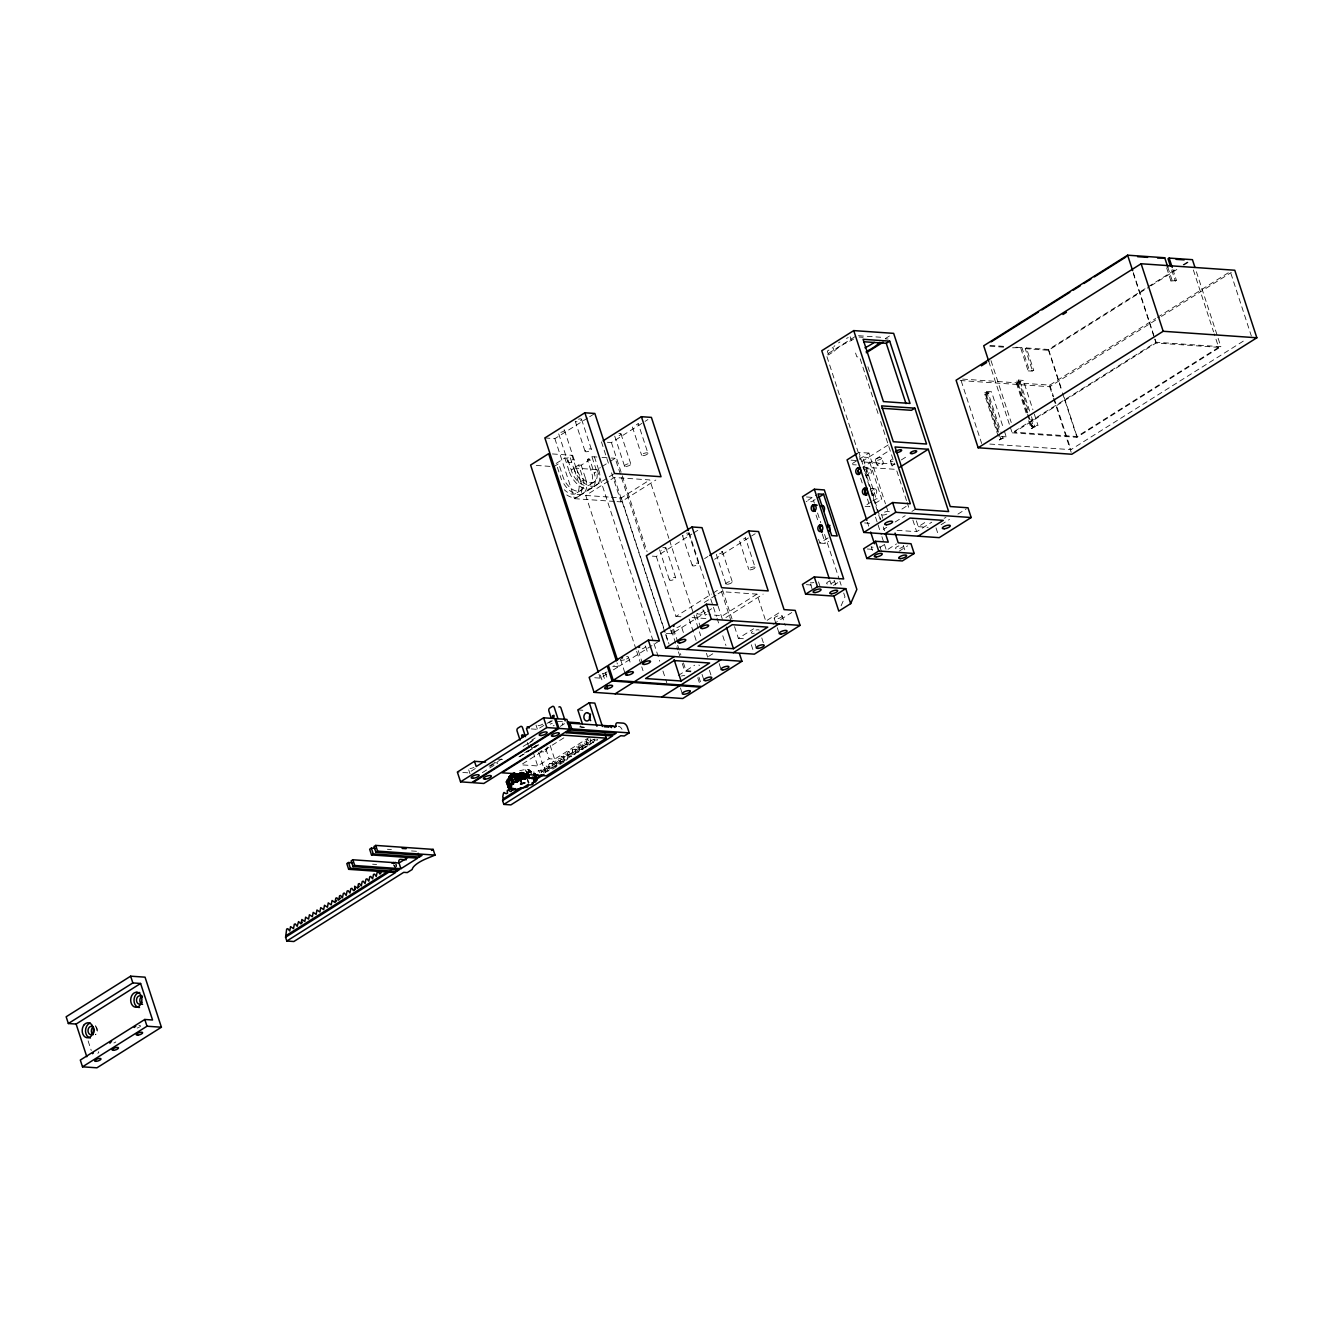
<?xml version="1.0" encoding="UTF-8"?>
<svg xmlns="http://www.w3.org/2000/svg" width="1323" height="1323" viewBox="0 0 1323 1323"><rect width="100%" height="100%" fill="white"/><g stroke="black" fill="none" stroke-linecap="round" stroke-linejoin="round"><path stroke-width="0.75" stroke-dasharray="5 3.75" d="M545.721 772.334C541.471 761.949 550.302 767.671 553.196 767.869C549.012 758.112 557.314 761.618 560.621 763.354M556.586 762.544L557.859 761.436M567.898 755.433C564.871 750.538 574.033 749.876 574.397 754.143M567.997 755.383L567.451 759.088M571.685 752.903L572.942 751.944M564.524 760.742C559.513 744.965 575.389 766.976 572.164 749.347C574.397 754.937 576.596 746.189 578.763 751.977M575.522 754.027C574.695 744.006 574.976 748.669 579.226 748.156C576.911 741.062 585.642 746.734 587.081 746.619M579.309 748.405L580.582 747.214L582.12 749.562M583.079 746.023L581.756 746.933L580.136 744.551M586.85 743.642C584.253 731.206 602.841 749.496 587.577 739.772M534.426 772.268L533.367 772.037M556.702 762.362L555.263 763.503L553.626 761.138M571.668 753.052L570.345 754.011L568.708 751.646M583.079 745.874L584.253 744.816M864.299 471.12L864.349 470.839A3.324 2.481 -86 0 1 867.276 468.722A3.324 2.481 -86 0 1 869.112 472.245L868.946 473.105A3.324 2.481 -86 0 1 865.143 474.709M396.52 866.499L396.238 863.787M541.438 772.318L542.877 770.945L544.15 773.029M546.184 765.918L547.92 768.332L550.302 766.182M590.918 744.121L590.62 741.128L591.794 740.07M562.143 724.839L562.92 723.036M841.114 605.785L844.984 596.888L843.71 592.985M556.917 765.62C552.849 758.757 560.158 755.83 563.78 761.42M526.802 772.615L527.315 771.574L525.959 771.623M530.424 772.566C531.433 767.472 522.453 770.052 519.724 770.73M583.245 749.116C578.978 743.576 586.618 738.432 589.413 744.551M594.11 739.325L592.737 739.507M530.159 772.715L531.631 771.425L527.943 772.566M544.878 437.946L554.866 438.641L587.892 417.853M589.628 416.762L594.837 413.471M556.14 463.447L564.805 457.99L567.369 458.155L571.933 455.294L576.299 468.64A15 8.781 57.8 0 0 590.686 482.845A15 8.781 57.8 0 0 596.26 470.029L591.894 456.667L587.329 459.544L591.695 472.906A15 8.781 57.8 0 1 586.122 485.723A15 8.781 57.8 0 1 571.734 471.517L567.369 458.155M553.89 466.655L558.686 463.629L563.052 476.991A15 8.781 57.8 0 0 577.44 491.18A15 8.781 57.8 0 0 583.013 478.364L578.647 465.018L573.851 468.028L578.217 481.39A15 8.781 57.8 0 1 576.133 493.429A15 8.781 57.8 0 1 564.293 489.758M607.422 442.279L611.424 442.56L647.923 419.573M594.44 456.848L598.806 470.211L594.242 473.072A18.82 11.031 57.8 0 1 587.247 489.163A18.82 11.031 57.8 0 1 569.171 471.335L573.752 468.458L569.386 455.112M578.647 465.018L581.194 465.183L589.876 459.726L594.242 473.072M573.851 468.028L597.136 469.648L600.41 467.581M602.048 466.539L608.613 462.422M610.25 461.38L615.178 458.287L645.856 552.121M566.773 494.951A18.82 11.031 57.8 0 0 580.764 481.555L585.56 478.546L581.194 465.183M577.043 492.735L581.839 489.725M590.521 484.251L595.085 481.374M554.866 438.641L574.48 498.672L607.505 477.884M609.241 476.776L614.467 473.502M579.292 495.811L597.351 484.45M636.032 649.328L585.742 495.447L609.258 480.646M610.928 479.588L614.302 477.487L649.775 479.935L668.876 538.362M854.856 336.737L826.313 354.696L828.529 354.862L834.234 351.257A32.447 10.352 -18.1 0 1 851.367 340.474L853.649 339.035M611.358 497.233L621.231 497.911L649.775 479.935M617.014 501.615L621.049 501.897L655.828 480.017M885.236 338.655L890.28 335.48M652.338 556.14L656.324 556.421L691.863 534.045M693.55 532.987L698.627 529.795M1012.558 347.784L1021.951 347.635L1029.294 370.142L1033.743 370.457L1026.383 347.949L1025.242 348.66L1032.601 371.168L1033.743 370.457M852.442 463.463L857.536 460.272M859.222 459.197L868.913 453.094L885.484 503.831M704.597 558.587L707.97 556.454M888.262 444.908L861.339 461.843L894.596 464.158L880.589 421.293M807.873 500.292L816.341 494.951M714.569 559.282L755.185 533.715M1026.383 347.949L1048.56 349.47L1146.479 287.835M1148.232 286.744L1176.197 269.131M1183.192 264.716L1188.451 261.425M880.225 519.641L863.043 467.102L889.966 450.151M1025.242 348.66L1048.527 350.281L1149.092 286.959M1150.828 285.867L1176.842 269.495M1183.771 265.129L1190.717 260.763M997.608 431.662L984.808 392.518L986.528 391.426L991.506 391.773L1003.661 428.966M815.1 499.598L811.71 501.731L806.17 501.351M1004.306 430.934L1006.224 436.805L999.427 439.914L984.709 394.899L988.132 392.749L1000.287 429.942M984.709 394.899L991.506 391.773M1020.81 348.346L1028.153 370.87L1029.294 370.142M1166.638 267.858L1170.938 280.989L1176.511 280.575L1172.84 269.313M1026.846 412.462L1016.61 381.14L1018.33 380.065L1023.324 380.412L1032.916 409.783M1170.938 280.989L1176.511 280.575M1026.102 412.892L1016.511 383.538L1019.934 381.371L1030.17 412.693M1016.511 383.538L1023.324 380.412M901.327 459.924L908.058 455.674M656.324 556.421L675.954 616.452L711.476 594.077M713.18 593.018L719.944 588.752M704.332 602.445L716.338 594.903M718.042 593.829L721.465 591.662L756.954 594.126L765.207 619.379M962.598 379.089L1049.801 385.125L1155.657 318.496M1157.393 317.404L1228.538 272.621M960.151 380.511L1049.734 386.729L1159.709 317.503M1161.462 316.395L1231.283 272.439M871.162 501.979L864.382 506.262L869.939 506.643L867.458 499.052M872.866 500.921L876.256 498.788L881.796 499.168L868.169 457.444L862.613 457.063L876.256 498.788M875.016 503.435L881.796 499.168M594.705 677.74L600.245 678.137L606.81 674.002M613.376 669.868L618.304 666.775L617.014 662.856M659.416 640.878L619.445 666.048L613.889 665.667M666.312 633.386L671.852 633.767L705.705 612.466M707.392 611.391L714.155 607.141M818.573 539.288L819.813 543.075L829.984 536.675M819.813 543.075L825.354 543.455L828.744 541.322M475.304 768.547L468.458 772.864L457.361 772.086M551.261 720.737L537.551 729.37L530.159 728.857M548.946 722.97L552.369 720.803M999.427 439.914L1002.851 437.764L1000.932 431.893M1010.243 427.015L1012.145 432.819L1156.07 342.227L1220.897 346.709L1195.612 269.346M756.954 594.126L722.689 615.691L708.896 614.732M1218.648 347.354L1156.037 343.021L1014.394 432.174L1077.005 436.524L1218.648 347.354L1214.216 333.826M489.03 766.232L495.96 761.883M725.914 617.543L763.139 594.11M490.138 766.315L503.997 757.599M531.714 740.136L535.187 737.969M1027.491 414.43L1031.328 426.171L1033.048 425.096L1038.026 425.427L1033.544 411.734M523.114 746.486L533.384 740.02M482.366 772.632L497.779 762.924L494.091 762.66M527.827 743.923L534.426 739.772M901.922 509.074L906.966 505.882M1028.666 420.731L1031.229 428.553L1034.652 426.403L1030.815 414.661M1031.229 428.553L1038.026 425.427M560.291 726.344L565.417 723.102M536.129 745.593L524.288 753.052L527.612 753.283M518.93 756.872L539.47 743.939M519.956 756.624L538.775 744.766M883.4 529.382L886.757 527.265M895.125 522.006L905.18 515.672M911.944 511.406L915.384 509.256M563.846 737.854L521.047 764.81L537.684 765.951L549.095 758.757L554.635 759.154L590.041 736.878M879.778 547.49L884.872 544.282M678.269 675.507L684.834 671.373L694.079 672.018M683.429 662.856L685.976 670.662L694.658 665.188M708.566 656.44L713.775 653.149M734.563 626.672L738.383 638.381L753.614 628.789M767.158 620.272L780.686 611.739M916.376 520.832L918.278 526.67L926.695 521.361M888.064 549.243L896.547 543.902M897.11 530.325L916.674 531.681L931.739 522.205M833.507 585.378L840.287 581.111M773.161 624.224L791.782 612.516M393.857 864.795A4.234 2.481 57.8 0 0 394.122 866.085L394.684 865.722M1012.145 432.819L1076.972 437.318L1220.897 346.709M545.241 772.434L597.549 739.507M552.65 769.093L564.723 761.486M899.127 551.195L907.611 545.853M941.066 524.718L949.484 519.41M957.902 514.118L966.319 508.826M989.786 444.048L1070.902 449.655L1246.167 339.333M547.92 770.664C547.408 766.331 538.246 767.373 541.603 772.285M571.007 756.756L569.171 754.308L566.889 756.458M563.118 758.823C570.511 763.768 565.467 752.77 563.747 758.476C560.638 755.086 558.934 757.401 560.803 762.561M555.627 766.116L554.188 763.834L551.807 765.951L549.74 763.52L548.681 764.578L549.144 767.538M542.761 770.929L538.428 770.648L537.386 771.987M593.184 739.838L597.401 740.136M588.024 742.435L585.642 744.584L583.807 742.153M589.413 742.22L590.653 740.996L590.174 738.747M581.872 746.966L586.089 747.247M572.379 749.281L576.712 749.562M578.101 749.331L582.318 749.628M561.63 759.055L559.232 761.205L557.396 758.774M551.691 765.951L555.925 766.249M547.92 768.332L552.154 768.613M546.531 768.564L544.15 770.697L542.314 768.266M858.478 335.711L880.705 337.249M989.951 345.419L1003.942 346.378M1015.948 347.221L1021.951 347.635M859.09 337.034L863.125 337.299M885.352 338.853L888.13 339.035M989.885 346.213L1004.306 347.205M1028.153 370.87L1032.601 371.168M1016.61 381.14L1019.934 381.371M984.808 392.518L988.132 392.749M1031.328 426.171L1034.652 426.403M1001.246 436.458L1006.224 436.805M868.913 453.094L858.925 452.416L880.804 519.327M851.053 460.156L857.039 460.569M852.607 464.671L856.295 464.919M863.043 467.102L896.316 469.4L906.487 500.541M866.962 468.656L869.178 468.805M866.333 475.288L868.566 475.437M552.419 453.938L571.933 455.294M591.894 456.667L600.096 457.245M601.982 457.361L609.523 457.89M611.408 458.023L615.178 458.287M587.329 459.544L589.876 459.726M872.32 488.435L874.536 488.6M536.262 465.431L551.327 466.473M873.924 495.232L871.708 495.067A3.324 2.481 -86 0 0 874.321 492.884L874.486 492.04A3.324 2.481 -86 0 0 872.948 488.617A3.324 2.481 -86 0 0 870.038 489.857M806.468 496.968L812.454 497.398L814.373 503.236M585.742 495.447L609.39 497.101M574.48 498.672L614.98 501.467M864.564 522.932L872.452 523.495M918.278 526.67L928.134 527.348M867.293 548.995L874.569 549.492M806.352 584.667L814.174 585.213M697.056 613.922L706.912 614.6M675.954 616.452L682.023 616.865M692.144 617.576L706.317 618.552M738.383 638.381L743.939 638.761M685.976 670.662L695.22 671.307M612.747 666.379L618.304 666.775M577.837 709.922L583.377 710.302M557.446 721.349L562.49 721.697M579.59 726.889L583.608 727.17M584.667 727.336L580.962 727.088L579.59 722.887M585.642 744.584L589.86 744.882M576.365 746.916L580.483 747.181M574.331 751.712L578.548 751.993M539.966 751.629L543.654 751.877M570.56 754.077L574.777 754.375M565.053 754.044L569.171 754.308M561.283 756.409L565.401 756.69M559.232 761.205L563.466 761.502M497.531 759.071L502.558 759.419M555.462 763.586L559.695 763.867M549.855 763.52L554.089 763.801M544.15 770.697L548.384 770.995M387.424 849.267L391.426 849.548M411.503 850.937L417.539 851.35M372.606 864.2L376.625 864.481M394.122 866.085L396.222 866.234L395.61 864.332M538.544 770.631L539.933 772.748M393.841 864.878L395.015 866.912M527.976 780.57L529.068 782.538M524.983 769.655L527.133 772.814L526.141 769.573L527.133 772.814M1230.919 273.481L1251.36 336.059M1193.363 269.991L1213.588 331.891M1171.698 270.041L1175.37 281.286M1167.796 267.13L1172.079 280.261M1133.298 272.588L1156.07 342.227M1133.265 273.381L1154.136 337.216M1154.764 339.151L1156.037 343.021M1048.56 349.47L1061.84 390.103M1064.37 397.826L1077.005 436.524M1048.527 350.281L1061.807 390.897M1062.435 392.832L1076.972 437.318M1049.801 385.125L1053.637 396.867M1054.282 398.818L1070.902 449.655M1049.734 386.729L1052.893 396.371M1053.521 398.306L1071.183 452.334M1018.33 380.065L1028.566 411.387M1031.113 419.209L1033.048 425.096M1018.181 383.653L1027.773 413.008M1028.418 414.975L1032.883 428.669M991.01 360.617L1011.235 422.5M988.744 361.262L1009.614 425.08M986.528 391.426L999.312 430.587M986.379 395.015L998.534 432.208M999.163 434.159L1001.081 440.03M961.209 380.908L981.666 443.486M936.023 527.894L937.941 533.748M867.921 366.769L870.468 374.558M878.042 413.504L859.586 357.012L856.808 356.813L855.584 353.059M907.131 502.492L909.678 510.281M912.853 520.005L916.674 531.681M850.143 336.737L851.367 340.474M890.396 460.95L892.099 466.209A3.324 1.058 -18.1 0 0 894.646 466.473M881.73 457.94A3.324 1.058 -18.1 0 1 877.132 460.354A3.324 1.058 -18.1 0 1 876.785 458.519A3.324 1.058 -18.1 0 1 881.73 457.94L883.45 463.199A3.324 1.058 -18.1 0 1 878.852 465.597A3.324 1.058 -18.1 0 1 878.505 463.778A3.324 1.058 -18.1 0 1 883.45 463.199M875.363 459.924L877.083 465.183M903.493 545.936L904.767 549.839M886.129 505.783L888.676 513.572M834.234 351.257L833.01 347.502L827.305 351.108L828.529 354.862M881.498 514.349L882.772 518.252M883.284 526.934L884.525 530.738M826.941 356.648L860.694 459.908M875.528 517.144L877.447 522.998M878.092 524.95L881.267 534.707M881.912 536.658L883.83 542.513M884.459 544.464L886.377 550.318M860.628 478.198L863.109 485.773M879.745 546.201L881.647 552.055M867.475 522.304L868.748 526.207M871.146 546.515L872.419 550.418M817.564 512.993L820.756 522.75M824.576 534.459L839.245 579.325M839.873 581.277L841.163 585.179M816.059 515.011L818.54 522.602M822.245 533.979L825.354 543.455M834.515 581.062L835.789 584.964M829.901 580.582L831.175 584.485M818.524 581.872L820.442 587.726M810.569 584.138L813.116 591.943M782.174 616.055A4.167 1.323 -18.1 0 1 776.154 618.982A4.167 1.323 -18.1 0 1 776.254 616.535A4.167 1.323 -18.1 0 1 782.174 616.055L785.25 625.432M774.22 618.321L776.667 625.829M777.279 627.697L779.131 633.337M755.152 567.534A3.324 1.058 -18.1 0 0 750.422 567.914A3.324 1.058 -18.1 0 0 750.339 569.866A3.324 1.058 -18.1 0 0 755.152 567.534L745.345 537.518A3.324 1.058 -18.1 0 1 740.533 539.85M739.59 541.206L748.785 569.337M761.783 637.934L764.231 645.442M755.053 643.954L756.276 647.708M722.441 551.674L732.247 581.69M751.315 644.764L753.763 652.272M725.996 583.939L716.19 553.924A3.324 1.058 -18.1 0 0 721.068 553.212A3.324 1.058 -18.1 0 0 721.085 551.36M722.441 589.595L732.016 618.866M721.465 591.662L731.619 622.736M718.091 606.116L722.523 619.677M688.985 532.425L716.388 616.253M717.033 618.205L719.58 625.994M722.771 635.751L725.947 645.492M688.787 533.599L698.594 563.615A3.324 1.058 -18.1 0 1 693.781 565.946A3.324 1.058 -18.1 0 1 693.864 563.995A3.324 1.058 -18.1 0 1 698.594 563.615M682.42 535.418L692.227 565.434M703.77 610.614L706.217 618.122M719.166 663.584L721.002 669.206M647.972 453.342A3.324 1.058 -18.1 0 0 643.243 453.723A3.324 1.058 -18.1 0 0 643.16 455.674A3.324 1.058 -18.1 0 0 647.972 453.342L638.166 423.327A3.324 1.058 -18.1 0 1 633.353 425.659M696.427 614.765L700.71 627.896M632.411 427.015L641.605 455.162M669.521 540.313L700.71 635.751M706.432 653.281L707.706 657.184M709.376 670.215L711.824 677.723M665.949 547.97L675.755 577.986A3.324 1.058 -18.1 0 1 670.943 580.334A3.324 1.058 -18.1 0 1 671.009 578.383A3.324 1.058 -18.1 0 1 675.755 577.986M689.101 619.065L696.096 640.431M702.017 674.366L703.869 679.989M659.582 549.789L669.388 579.805M620.967 433.894L630.79 463.91M698.908 677.062L700.743 682.685M683.379 632.51L680.915 625.002A4.167 1.323 -18.1 0 1 676.88 627.549M697.75 677.773L699.602 683.396M614.732 436.143L624.539 466.159M673.572 629.153L677.872 642.283M611.424 442.56L647.096 551.741M672.597 629.715L675.143 637.521M677.69 645.31L680.882 655.067M671.406 630.327L677.806 649.874M678.434 651.826L679.724 655.745M682.271 663.551L684.834 671.373M670.579 629.864L671.852 633.767M621.231 497.911L665.155 632.311M665.783 634.246L668.975 643.987M614.302 477.487L668.413 643.028M601.436 441.865L608.398 463.166M611.557 472.84L621.049 501.897M680.435 687.96L682.271 693.583M581.607 419.408L591.431 449.423A3.324 1.058 -18.1 0 1 586.602 451.755A3.324 1.058 -18.1 0 1 586.684 449.803A3.324 1.058 -18.1 0 1 591.431 449.423M597.136 469.648L653.364 641.688M654.009 643.639L659.747 661.235M662.955 671.009L666.775 682.734M575.24 421.227L585.047 451.242M645.641 646.5L648.088 654.009M638.298 650.651L642.581 663.782M564.474 430.19L574.281 460.206A3.324 1.058 -18.1 0 1 569.485 462.537A3.324 1.058 -18.1 0 1 569.552 460.602A3.324 1.058 -18.1 0 1 574.281 460.206M636.661 651.263L641.126 664.907M641.754 666.858L643.028 670.744M576.398 468.21L580.764 481.555M558.719 433.894L567.914 462.025M564.805 457.99L569.171 471.335M628.508 657.283L630.955 664.791M620.553 659.549L624.836 672.679M557.38 467.267L560.505 476.809A18.82 11.031 57.8 0 0 561.647 479.769M605.273 672.332L607.72 679.824M602.808 673.672L605.256 681.18M600.361 675.077L602.808 682.585M598.972 674.217L600.245 678.137M550.153 745.411L554.635 759.154M545.886 748.95L549.095 758.757M536.03 725.087L537.303 728.99M538.693 752.506L545.059 771.971M530.622 744.369L532.541 750.257M533.186 752.225L537.684 765.951M527.331 742.468L529.134 747.991M531.863 774.269L530.589 770.614M530.738 773.227L528.985 769.771L530.043 773.012M528.158 769.622L529.217 772.864L527.216 769.556M527.447 779.148L528.687 782.951M527.199 779.214L528.307 783.067M468.706 769.821L469.979 773.707M88.112 1040.87L91.254 1050.495M594.407 739.044L594.755 741.178M587.197 745.94L586.75 743.261M579.209 748.008L579.672 750.819M903.377 545.622A4.167 1.323 -18.1 0 1 900.153 548.268A4.167 1.323 -18.1 0 1 895.539 548.334A4.167 1.323 -18.1 0 1 899.574 545.671M873.081 547.176A4.167 1.323 -18.1 0 1 871.642 547.077M554.155 725.434A4.167 1.323 -18.1 0 1 553.196 725.847M550.252 724.144A4.167 1.323 -18.1 0 1 552.253 723.383M618.337 726.244A4.234 2.481 57.8 0 1 622.141 729.585M547.11 746.966A4.167 3.109 -86 0 1 546.515 750.091L545.952 750.902A4.167 3.109 -86 0 1 541.587 750.439M535.402 747.032A4.167 3.109 -86 0 1 535.6 745.974M473.981 767.373A4.167 1.323 -18.1 0 1 470.012 768.514M542.794 724.128A4.167 1.323 -18.1 0 1 537.171 725.748M95.603 1026.813A4.167 3.109 -86 0 1 96.943 1033.098L96.364 1033.908A4.167 3.109 -86 0 1 95.669 1034.487M138.932 1025.49A3.324 1.058 -18.1 0 1 139.428 1027.111M138.75 1027.475A3.324 1.058 -18.1 0 1 137.145 1028.07M115.845 1041.896A3.324 1.058 -18.1 0 1 113.894 1042.971M98.382 1051.785A3.324 1.058 -18.1 0 1 97.819 1053.29M95.537 1025.623A7.525 5.606 -86 0 1 95.62 1034.751M833.887 346.609A32.447 10.352 -18.1 0 1 834.863 345.7M838.501 342.922A32.447 10.352 -18.1 0 1 839.907 341.996M846.455 338.407A32.447 10.352 -18.1 0 1 848.258 337.563M884.508 512.15A4.167 1.323 -18.1 0 1 889.387 512.348A4.167 1.323 -18.1 0 1 883.152 515.027A4.167 1.323 -18.1 0 1 883.532 512.563M945.928 517.392A4.167 1.323 -18.1 0 1 944.126 518.269M892.942 461.231A3.324 1.058 -18.1 0 1 890.396 460.801A3.324 1.058 -18.1 0 1 893.372 458.899M892.099 466.06A3.324 1.058 -18.1 0 1 895.076 464.158M578.482 419.193A3.324 1.058 -18.1 0 1 581.161 420.102A3.324 1.058 -18.1 0 1 575.654 421.673M564.078 429.76A3.324 1.058 -18.1 0 1 563.201 431.447A3.324 1.058 -18.1 0 1 559.017 432.538M626.573 656.638A4.167 1.323 -18.1 0 1 628.458 657.481A4.167 1.323 -18.1 0 1 625.498 659.482M624.473 659.83A4.167 1.323 -18.1 0 1 620.669 659.879M618.883 433.663A3.324 1.058 -18.1 0 1 620.867 434.506A3.324 1.058 -18.1 0 1 616.816 436.375M645.128 645.955A4.167 1.323 -18.1 0 1 641.605 649.047M699.47 665.535A4.167 1.323 -18.1 0 1 698.957 664.989M607.141 671.786A4.167 1.323 -18.1 0 1 603.668 673.473L602.643 673.721A4.167 1.323 -18.1 0 1 600.245 673.754M585.56 478.546A18.82 11.031 57.8 0 1 580.152 494.604A18.82 11.031 57.8 0 1 562.358 481.225M598.806 470.211A18.82 11.031 57.8 0 1 591.828 486.285A18.82 11.031 57.8 0 1 573.752 468.458M681.411 676.036A4.167 1.323 -18.1 0 1 684.834 675.755M813.843 582.467A4.167 1.323 -18.1 0 1 810.437 582.732M834.019 580.516A4.167 1.323 -18.1 0 1 831.175 583.393A4.167 1.323 -18.1 0 1 826.627 583.079A4.167 1.323 -18.1 0 1 832.58 580.417M686.472 533.186A3.324 1.058 -18.1 0 1 688.109 534.475A3.324 1.058 -18.1 0 1 682.817 535.848M662.806 547.755A3.324 1.058 -18.1 0 1 665.833 548.301A3.324 1.058 -18.1 0 1 661.136 550.318M754.275 633.221A4.167 1.323 -18.1 0 1 752.589 631.369A4.167 1.323 -18.1 0 1 759.22 630.112M702.645 609.953A4.167 1.323 -18.1 0 1 702.563 611.954A4.167 1.323 -18.1 0 1 696.923 613.558M866.565 471.005L866.4 471.848A3.324 2.481 -86 0 0 868.235 475.37A3.324 2.481 -86 0 0 871.179 473.254L871.344 472.41A3.324 2.481 -86 0 0 869.492 468.871A3.324 2.481 -86 0 0 866.565 471.005M871.923 490.783L871.774 491.627A3.324 2.481 -86 0 0 873.61 495.166A3.324 2.481 -86 0 0 876.537 493.032L876.702 492.189A3.324 2.481 -86 0 0 874.867 488.667A3.324 2.481 -86 0 0 871.923 490.783M625.878 466.473A3.324 1.058 -18.1 0 0 630.839 464.191A3.324 1.058 -18.1 0 0 626.259 464.439A3.324 1.058 -18.1 0 0 625.878 466.473M727.352 584.253A3.324 1.058 -18.1 0 0 732.297 581.971A3.324 1.058 -18.1 0 0 727.716 582.219A3.324 1.058 -18.1 0 0 727.352 584.253"/><path stroke-width="1.5" d="M375.368 848.423L371.366 848.142L369.646 849.234L371.515 854.939L373.235 853.864L419.408 857.072L422.037 855.402L375.864 852.21L373.996 846.488L375.715 845.414L433.15 849.383L435.019 855.105L425.46 859.057A22.822 7.277 -18.1 0 0 412.181 869.492L407.252 872.585L403.73 872.337L293.855 941.513L286.826 941.017L285.57 937.213L286.678 929.077L287.786 928.68L289.737 930.979L290.547 926.629L293.508 928.597L294.318 924.248L295.327 923.934L297.179 926.282L298.568 921.585L300.949 923.901L301.859 919.502L304.819 921.486L305.63 917.137L308.59 919.105L309.417 914.755L312.36 916.723L313.187 912.374L316.131 914.358L316.958 910.009L319.901 911.977L320.728 907.628L323.672 909.612L324.499 905.263L327.442 907.231L328.269 902.881L331.213 904.866L332.04 900.516L334.984 902.484L335.81 898.135L336.819 897.821L338.655 900.169L339.581 895.754L340.59 895.456L342.425 897.788L343.352 893.389L344.36 893.075L346.196 895.423L347.122 891.007L348.131 890.693L349.967 893.042L350.793 888.709L351.901 888.328L353.522 890.693L355.126 888.924M335.877 901.625L336.737 900.5M354.746 889.767L354.663 886.261L357.623 888.246L358.434 883.896L359.443 883.582L361.295 885.914L362.204 881.515L363.213 881.201L365.065 883.549L365.991 879.15L366.984 878.836L368.836 881.168L369.762 876.769L370.754 876.454L372.606 878.803L373.533 874.387L374.624 874.156L376.261 876.454L377.204 872.089L378.295 871.708L379.933 874.073L381.041 872.75M515.11 788.525L513.522 789.368M609.043 726.873L610.3 725.55L611.59 727.633M523.61 773.194L525.231 779.015L522.635 773.376L524.569 779.115L527.96 777.312L529.15 777.246L528.968 778.536L533.367 777.048L531.896 778.685L536.245 777.858L533.582 779.677L537.088 779.66L533.516 781.265L536.129 781.496L531.813 783.117L533.202 783.778L532.276 784.539L528.605 785.134L527.563 786.904L512.596 790.129L513.307 788.392L509.553 789.467L506.957 781.397L506.279 782.091L509.223 781.695M509.553 789.467L511.72 787.433L508.214 787.466L511.769 785.912L509.471 785.283L513.407 784.076L512.067 783.299L513.026 782.588L516.714 781.992L514.664 775.129L514.746 776.336L510.215 777.544L511.621 778.007M516.929 781.777C511.637 765.521 526.256 778.784 516.78 781.943M301.826 923.041L302.322 922.164M392.005 863.208L393.626 862.48M339.68 898.962L340.722 898.052M358.533 887.105L359.376 886.261M537.7 774.567L536.228 775.228M512.233 773.922L513.291 777.147C519.608 778.172 517.74 790.079 513.291 773.31L508.859 776.932L510.099 779.346M614.352 727.452L616.055 726.377A4.234 2.481 57.8 0 1 617.626 722.755L623.265 723.152A4.234 2.481 57.8 0 1 627.334 727.154L629.202 732.876L624.274 735.968L620.752 735.737L510.876 804.897L503.848 804.401L502.591 800.597L503.385 798.778L520.815 787.813M814.356 489.229L843.677 578.961L814.29 576.927L802.433 584.402L805.624 594.159L833.887 596.111L838.799 611.127L850.672 603.652L856.857 589.413L824.328 489.923L814.356 489.229L802.482 496.704L829.256 578.631M519.36 774.22L519.856 773.277L521.725 778.982C514.68 761.138 525.992 798.017 519.195 774.385M511.158 787.813C513.291 797.074 505.584 784.986 507.552 793.122C504.179 795.454 504.146 788.227 502.757 796.876L503.385 798.778M511.505 778.387L509.917 780.14L508.644 777.461L509.702 780.702M93.486 1033.048L93.04 1033.676A4.167 3.109 -86 0 1 88.955 1033.61A4.167 3.109 -86 0 1 88.624 1028.169L89.203 1027.359A4.167 3.109 -86 0 1 93.288 1027.409A4.167 3.109 -86 0 1 93.602 1032.866M384.629 871.179L383.257 871.361M511.323 778.47L507.304 779.909L509.388 785.829M524.569 779.115L521.775 778.933L520.055 773.095M509.537 785.217L507.867 779.379M525.678 778.8L523.891 773.029M603.172 440.774L641.407 416.695L661.037 476.727L614.467 473.502L594.837 413.471L584.865 412.776L544.878 437.946L617.527 660.194M853.732 330.601L910.34 503.765L892.595 502.542L860.611 522.668L863.803 532.425L939.214 537.651L971.181 517.525L967.989 507.767L950.245 506.544L893.653 333.363L853.732 330.601L821.765 350.711L875.181 514.167M866.3 352.778L883.086 342.21M863.754 341.747L886.261 343.302L889.701 341.152L910.042 403.432L883.433 401.58L863.076 339.3L889.701 341.152M709.674 555.379L748.586 530.887L768.216 590.918L721.63 587.693L702.017 527.662L692.045 526.967L646.352 555.726L669.934 627.912M1167.796 267.13L1164.72 257.753L1127.609 255.19L983.7 345.783L988.744 361.262M991.192 341.83L1038.406 312.112M1041.896 309.913L1069.877 292.3M1073.383 290.101L1080.362 285.702M1083.868 283.502L1090.863 279.103M1094.353 276.887L1125.84 257.075M1141.121 263.757L956.082 380.23L978.144 447.769L1071.812 454.252L1256.85 337.778L1234.772 270.239L1141.121 263.757L1163.182 331.279L1256.85 337.778M981.401 365.843L986.611 362.568M1062.964 314.494L1066.437 312.311M914.855 408.162L881.581 405.863L893.306 441.717L926.563 444.032L914.855 408.162L911.415 410.312L882.061 408.278M1164.72 257.753L1157.575 258.068M857.238 453.475L847.067 459.875L866.83 520.352M1194.967 267.411L1192.436 259.672L1169.152 258.068L1168.011 258.779L1170.475 266.287M818.49 497.465L823.584 494.273L837.227 535.98L831.671 535.6L818.044 493.892L823.584 494.273M899.69 467.284L928.283 449.274L948.641 511.554L915.384 509.256L895.026 446.976L928.283 449.274M584.865 412.776L659.416 640.878L648.32 640.117L608.348 665.287L613.26 680.287L701.967 686.439L741.938 661.268L739.491 653.76M692.045 526.967L717.546 605.008L706.449 604.231L660.772 632.989L665.667 648.005L754.375 654.157L800.068 625.382L795.173 610.383L784.076 609.622L758.575 531.581L748.586 530.887M130.646 976.176L66.15 1016.775L68.349 1023.522L76.122 1024.052L140.602 983.469L152.558 1020L144.786 1019.471L80.306 1060.07L82.506 1066.818L96.926 1067.81L161.406 1027.227L145.05 977.168L130.646 976.176L132.846 982.923L140.602 983.469M474.494 761.304L457.361 772.086L460.553 781.843L471.633 782.621L557.876 728.328L554.684 718.571L543.604 717.81L526.471 728.593L528.191 733.852L476.214 766.563L474.494 761.304L485.591 762.081M978.144 447.769L1163.182 331.279M68.349 1023.522L132.846 982.923M594.06 692.359L612.119 681.014L700.826 687.15L682.784 698.511L594.06 692.359L589.165 677.359L607.207 665.998L612.119 681.014M613.26 680.287L653.231 655.117L741.938 661.268M665.667 648.005L711.361 619.247L800.068 625.382M460.553 781.843L546.796 727.567L557.876 728.328M602.445 726.476L594.804 703.108L589.264 702.728L577.837 709.922L582.318 723.648M863.803 532.425L895.77 512.299L971.181 517.525M558.984 728.411L472.758 782.687L483.838 783.464L570.081 729.171L566.889 719.414L555.792 718.654L558.984 728.411L570.081 729.171M615.129 693.831L633.188 682.47M634.329 681.742L674.3 656.588M352.53 862.811L348.511 862.53L346.808 863.605L348.677 869.327L395.544 872.568L286.826 941.017M409.105 856.659L399.033 862.993L352.861 859.785L351.157 860.876L353.026 866.582L399.199 869.79L396.553 871.444L350.38 868.252L348.677 869.327M616.055 726.377L569.882 723.168L568.179 724.26L570.048 729.965L616.22 733.174L613.574 734.827L567.402 731.636L565.698 732.71L612.566 735.968L503.848 804.401M686.736 649.461L732.429 620.702M353.026 866.582L354.729 865.507L400.902 868.715L417.688 858.147L371.515 854.939M375.864 852.21L377.584 851.119L435.019 855.105M570.048 729.965L571.751 728.89L629.202 732.876M884.872 533.88L909.992 518.07L943.266 520.369L918.145 536.179M885.782 534.542L888.262 542.149L875.512 541.272L863.638 548.731L866.83 558.488L902.319 560.952L914.176 553.477L911.001 543.72L898.234 542.843L895.059 533.086M805.624 594.159L817.482 586.684L845.761 588.652L850.672 603.652M866.83 558.488L878.704 551.013L914.176 553.477M681.064 680.998L709.624 663.021L674.135 660.557L645.574 678.534L681.064 680.998L674.069 659.565M733.471 648.717L767.753 627.135L732.264 624.688L697.998 646.252L733.471 648.717L726.492 627.35M661.715 697.056L679.757 685.694M680.898 684.967L720.87 659.813M733.306 652.686L778.999 623.927M286.363 935.394L387.507 871.725M536.51 777.924L541.752 774.633M285.57 937.213L390.847 870.931M502.591 800.597L528.489 784.291M537.105 778.867L544.018 774.517M82.506 1066.818L147.002 1026.218L161.406 1027.227M606.248 738.151L546.333 775.873L502.012 772.797L561.928 735.075L606.248 738.151L604.991 734.248M833.887 596.111L845.761 588.652M431.463 850.457L433.15 849.383M516.764 780.669L514.465 772.715L514.697 776.353M509.735 785.085L508.115 779.264M527.298 777.544L526.306 773.624M513.192 784.192L510.446 775.162M514.845 776.287L518.649 774.65L520.65 780.322M510.116 784.919L508.247 779.214M512.828 784.324L510.959 778.602M524.983 779.082L523.114 773.376M522.138 773.591L522.998 773.393M513.423 782.455L511.554 776.733M520.27 780.421L518.401 774.699M518.153 780.107L516.284 774.402M535.517 777.692L534.128 773.905M528.704 777.196L527.447 773.393L529.018 777.196M139.758 992.531L138.816 992.597A7.525 5.606 -86 0 0 134.003 1000.386A7.525 5.606 -86 0 0 138.965 1007.481L139.477 1007.448M520.038 780.438L518.087 774.716L519.956 780.438M509.57 780.008L507.288 780.008L509.157 785.73M535.749 777.659L534.393 773.856M1137.582 256.679L1147.587 257.373M1176.081 259.341L1184.151 259.903M641.407 416.695L651.396 417.39L688.357 530.473M579.59 722.887L567.137 722.027L567.567 723.367M604.313 726.757L608.332 727.038M402.109 848.44L406.111 848.721M406.244 859.768L400.604 859.371A4.234 2.481 57.8 0 0 399.033 862.993L400.902 868.715M512.266 780.19L513.556 783.96L511.422 776.766M1169.152 258.068L1172.228 267.444M1127.609 255.19L1132.67 270.653M886.261 343.302L905.99 403.647M892.595 502.542L895.77 512.299M858.164 470.608L859.388 474.395M864.349 489.576L866.218 495.265M875.512 541.272L878.704 551.013M870.65 532.061L874.486 543.77M812.95 505.535L814.819 511.224M819.78 526.389L821.633 532.078M814.29 576.927L817.482 586.684M706.449 604.231L711.361 619.247M648.32 640.117L653.231 655.117M616.386 660.905L548.648 453.673L530.606 465.034L598.327 672.266M606.48 684.934L607.704 688.688M589.264 702.728L596.954 726.277M569.882 723.168L571.751 728.89M565.169 720.87L560.952 707.987A2.117 1.571 -86 0 0 558.885 706.995M557.909 718.571L554.304 707.524A2.117 1.571 -86 0 0 552.22 706.532L549.707 708.119A2.117 1.571 -86 0 0 548.88 710.947L551.261 718.224M543.604 717.81L546.796 727.567M525.463 736.646L522.486 727.551A2.117 1.571 -86 0 0 520.402 726.559L517.888 728.146A2.117 1.571 -86 0 0 517.061 730.974L520.071 740.169M535.269 773.823L537.088 779.66M535.005 774.038L536.857 779.842M534.608 773.856L536.51 779.214M533.864 773.988L535.236 777.759M528.572 774.468L529.713 778.337L527.778 773.393M526.719 773.508L528.092 777.296M526.438 773.575L527.827 777.345M526.058 773.74L527.199 777.61L525.859 773.856M523.809 773.079L525.595 778.85M522.883 773.393L524.867 779.115M522.023 772.566L523.974 778.354M521.725 772.549L523.809 778.271M521.46 772.599L523.478 778.288M521.328 772.632L523.197 778.337M520.667 772.814L522.535 778.536M520.534 772.864L522.254 778.635M520.27 772.963L522.023 778.751M516.532 774.368L518.583 780.107M516.02 774.468L518.021 780.14M515.871 774.501L517.607 780.272M513.291 773.31L515.755 782.29M511.273 774.534L513.82 782.389M510.926 776.998L513.076 784.241M509.768 775.774L512.696 784.357M510.231 777.477L512.133 783.381M510.298 779.611L508.859 776.932M508.512 779.131L510.38 784.853M507.668 779.495L509.504 785.829M506.825 781.446L509.454 789.451M506.593 781.562L509.057 789.269M506.345 781.744L508.429 787.946M418.151 853.252L419.408 857.072M395.312 867.64L396.553 871.444M375.715 845.414L377.584 851.119M371.366 848.142L373.235 853.864M352.861 859.785L354.729 865.507M348.511 862.53L350.38 868.252M144.786 1019.471L147.002 1026.218M76.122 1024.052L86.805 1056.763M867.028 494.934A3.324 2.481 -86 0 1 864.63 491.61A3.324 2.481 -86 0 1 867.226 488.286M859.123 474.229A3.324 2.481 -86 0 1 858.081 470.492A3.324 2.481 -86 0 1 860.562 468.028M610.994 727.071A4.234 2.481 57.8 0 1 612.714 725.864M527.067 727.022A2.117 1.571 -86 0 1 529.134 728.014M590.67 720.638A4.167 3.109 -86 0 1 590.604 714.056M394.171 863.241A4.234 2.481 57.8 0 1 395.693 862.464M142.057 997.277A4.167 3.109 -86 0 0 139.99 995.839L139.18 995.888A4.167 3.109 -86 0 0 136.517 1000.205A4.167 3.109 -86 0 0 139.246 1004.124L140.073 1004.074A4.167 3.109 -86 0 0 142.107 1002.338M142.586 1004.355A4.167 3.109 -86 0 1 139.841 1000.436A4.167 3.109 -86 0 1 142.504 996.12M93.288 1034.669A4.167 3.109 -86 0 1 91.965 1028.384L92.527 1027.591A4.167 3.109 -86 0 1 93.222 1026.995M134.202 1027.491A3.324 1.058 -18.1 0 1 135.756 1026.383M110.024 1043.285A3.324 1.058 -18.1 0 1 110.388 1042.342M110.9 1041.962A3.324 1.058 -18.1 0 1 111.562 1041.598M92.544 1053.72A3.324 1.058 -18.1 0 1 93.387 1052.992M90.46 1038.009A7.525 5.606 -86 0 1 86.623 1026.268L87.649 1024.812A7.525 5.606 -86 0 1 90.311 1023.126M874.255 342.343A32.447 10.352 -18.1 0 1 871.51 344.195L870.005 345.105A32.447 10.352 -18.1 0 1 864.977 347.784M879.646 342.442A32.447 10.352 -18.1 0 1 866.201 351.538M895.373 451.871A3.324 1.058 -18.1 0 1 899.657 449.803A3.324 1.058 -18.1 0 1 901.211 450.961A3.324 1.058 -18.1 0 1 896.399 452.615M638.893 647.443A4.167 1.323 -18.1 0 1 639.72 646.98M621.76 658.226A4.167 1.323 -18.1 0 1 622.587 657.763M822.443 531.747A3.324 2.481 -86 0 1 820.062 528.869A3.324 2.481 -86 0 1 821.996 525.214M827.751 525.264A3.324 2.481 -86 0 1 829.901 528.853L829.736 529.696A3.324 2.481 -86 0 1 828.959 531.118M821.103 505.783A3.324 2.481 -86 0 1 824.543 509.074L824.378 509.917A3.324 2.481 -86 0 1 823.601 511.339M822.311 507.04A3.324 2.481 -86 0 1 823.319 505.932M827.669 526.835A3.324 2.481 -86 0 1 829.968 525.413M815.133 511.389A3.324 2.481 -86 0 1 813.628 506.907A3.324 2.481 -86 0 1 817.201 505.287M673.523 626.407A4.167 1.323 -18.1 0 1 674.168 625.944M520.551 784.092L524.751 782.902L520.551 784.092M521.609 735.456C522.271 740.5 524.917 732.363 521.609 735.456M552.501 716.024C553.146 721.052 555.809 712.915 552.501 716.024M84.325 1024.581L83.299 1026.036A7.525 5.606 -86 0 0 83.878 1035.876A7.525 5.606 -86 0 0 91.27 1035.992L92.296 1034.536A7.525 5.606 -86 0 0 91.717 1024.68A7.525 5.606 -86 0 0 84.325 1024.581M857.701 467.978L857.089 468.325A3.324 2.481 -86 0 0 855.915 472.476A3.324 2.481 -86 0 0 858.792 474.411L859.388 474.081A3.324 2.481 -86 0 0 860.578 469.93A3.324 2.481 -86 0 0 857.701 467.978M813.116 504.807L812.504 505.138A3.324 2.481 -86 0 0 811.33 509.289A3.324 2.481 -86 0 0 814.207 511.24L814.819 510.893A3.324 2.481 -86 0 0 815.993 506.742A3.324 2.481 -86 0 0 813.116 504.807M864.349 488.237L863.754 488.567A3.324 2.481 -86 0 0 862.563 492.735A3.324 2.481 -86 0 0 865.457 494.67L866.052 494.339A3.324 2.481 -86 0 0 867.243 490.171A3.324 2.481 -86 0 0 864.349 488.237M819.78 525.066L819.169 525.396A3.324 2.481 -86 0 0 817.994 529.547A3.324 2.481 -86 0 0 820.872 531.482L821.484 531.151A3.324 2.481 -86 0 0 822.658 527.001A3.324 2.481 -86 0 0 819.78 525.066M609.721 685.413L608.696 685.661A4.167 1.323 -18.1 0 0 604.694 688.01A4.167 1.323 -18.1 0 0 607.555 688.721L608.58 688.473A4.167 1.323 -18.1 0 0 612.566 686.124A4.167 1.323 -18.1 0 0 609.721 685.413M587.346 712.684L586.536 712.733A4.167 3.109 -86 0 0 583.873 717.049A4.167 3.109 -86 0 0 586.618 720.969L587.429 720.919A4.167 3.109 -86 0 0 590.091 716.603A4.167 3.109 -86 0 0 587.346 712.684M136.947 992.25L135.492 992.366A7.525 5.606 -86 0 0 130.679 1000.155A7.525 5.606 -86 0 0 135.624 1007.25L137.096 1007.134A7.525 5.606 -86 0 0 141.908 999.345A7.525 5.606 -86 0 0 136.947 992.25M690.242 691.317L690.11 690.986A4.167 1.323 -18.1 0 0 685.794 691.201A4.167 1.323 -18.1 0 0 682.271 693.583L682.403 693.914A4.167 1.323 -18.1 0 0 686.72 693.699A4.167 1.323 -18.1 0 0 690.242 691.317M900.665 558.62A4.167 1.323 -18.1 0 0 906.685 555.693A4.167 1.323 -18.1 0 0 900.765 556.173A4.167 1.323 -18.1 0 0 900.665 558.62M876.273 556.933A4.167 1.323 -18.1 0 0 882.292 554.006A4.167 1.323 -18.1 0 0 876.372 554.486A4.167 1.323 -18.1 0 0 876.273 556.933M485.392 779.115A4.167 1.323 -18.1 0 0 491.412 776.188A4.167 1.323 -18.1 0 0 485.491 776.667A4.167 1.323 -18.1 0 0 485.392 779.115M553.361 736.332A4.167 1.323 -18.1 0 0 559.381 733.405A4.167 1.323 -18.1 0 0 553.444 733.901A4.167 1.323 -18.1 0 0 553.361 736.332M473.187 778.271A4.167 1.323 -18.1 0 0 479.207 775.344A4.167 1.323 -18.1 0 0 473.303 775.824A4.167 1.323 -18.1 0 0 473.187 778.271M541.173 735.489A4.167 1.323 -18.1 0 0 547.176 732.562A4.167 1.323 -18.1 0 0 541.239 733.058A4.167 1.323 -18.1 0 0 541.173 735.489M137.774 1035.115A3.324 1.058 -18.1 0 0 142.636 1032.8A3.324 1.058 -18.1 0 0 137.956 1033.131A3.324 1.058 -18.1 0 0 137.774 1035.115M113.695 1050.297A3.324 1.058 -18.1 0 0 118.508 1047.965A3.324 1.058 -18.1 0 0 113.778 1048.345A3.324 1.058 -18.1 0 0 113.695 1050.297M96.182 1061.327A3.324 1.058 -18.1 0 0 100.995 1058.979A3.324 1.058 -18.1 0 0 96.265 1059.376A3.324 1.058 -18.1 0 0 96.182 1061.327M944.308 528.753A4.167 1.323 -18.1 0 0 950.311 525.826A4.167 1.323 -18.1 0 0 944.374 526.322A4.167 1.323 -18.1 0 0 944.308 528.753M886.625 524.751A4.167 1.323 -18.1 0 0 892.645 521.841A4.167 1.323 -18.1 0 0 886.724 522.32A4.167 1.323 -18.1 0 0 886.625 524.751M912.093 453.607A3.324 1.058 -18.1 0 0 916.69 451.193A3.324 1.058 -18.1 0 0 911.745 451.771A3.324 1.058 -18.1 0 0 912.093 453.607M627.383 675.21A4.167 1.323 -18.1 0 0 633.403 672.299A4.167 1.323 -18.1 0 0 627.499 672.779A4.167 1.323 -18.1 0 0 627.383 675.21M722.937 669.868A4.167 1.323 -18.1 0 0 728.956 666.941A4.167 1.323 -18.1 0 0 723.036 667.42A4.167 1.323 -18.1 0 0 722.937 669.868M705.804 680.65A4.167 1.323 -18.1 0 0 711.824 677.723A4.167 1.323 -18.1 0 0 705.903 678.203A4.167 1.323 -18.1 0 0 705.804 680.65M644.516 664.427A4.167 1.323 -18.1 0 0 650.552 661.5A4.167 1.323 -18.1 0 0 644.632 661.996A4.167 1.323 -18.1 0 0 644.516 664.427M815.051 592.588A4.167 1.323 -18.1 0 0 821.07 589.678A4.167 1.323 -18.1 0 0 815.15 590.157A4.167 1.323 -18.1 0 0 815.051 592.588M831.687 593.746A4.167 1.323 -18.1 0 0 837.707 590.819A4.167 1.323 -18.1 0 0 831.787 591.315A4.167 1.323 -18.1 0 0 831.687 593.746M679.807 642.928A4.167 1.323 -18.1 0 0 685.827 640.001A4.167 1.323 -18.1 0 0 679.906 640.497A4.167 1.323 -18.1 0 0 679.807 642.928M702.645 628.541A4.167 1.323 -18.1 0 0 708.665 625.63A4.167 1.323 -18.1 0 0 702.745 626.11A4.167 1.323 -18.1 0 0 702.645 628.541M758.211 648.369A4.167 1.323 -18.1 0 0 764.231 645.442A4.167 1.323 -18.1 0 0 758.327 645.922A4.167 1.323 -18.1 0 0 758.211 648.369M781.066 633.982A4.167 1.323 -18.1 0 0 787.086 631.054A4.167 1.323 -18.1 0 0 781.165 631.551A4.167 1.323 -18.1 0 0 781.066 633.982"/></g></svg>
